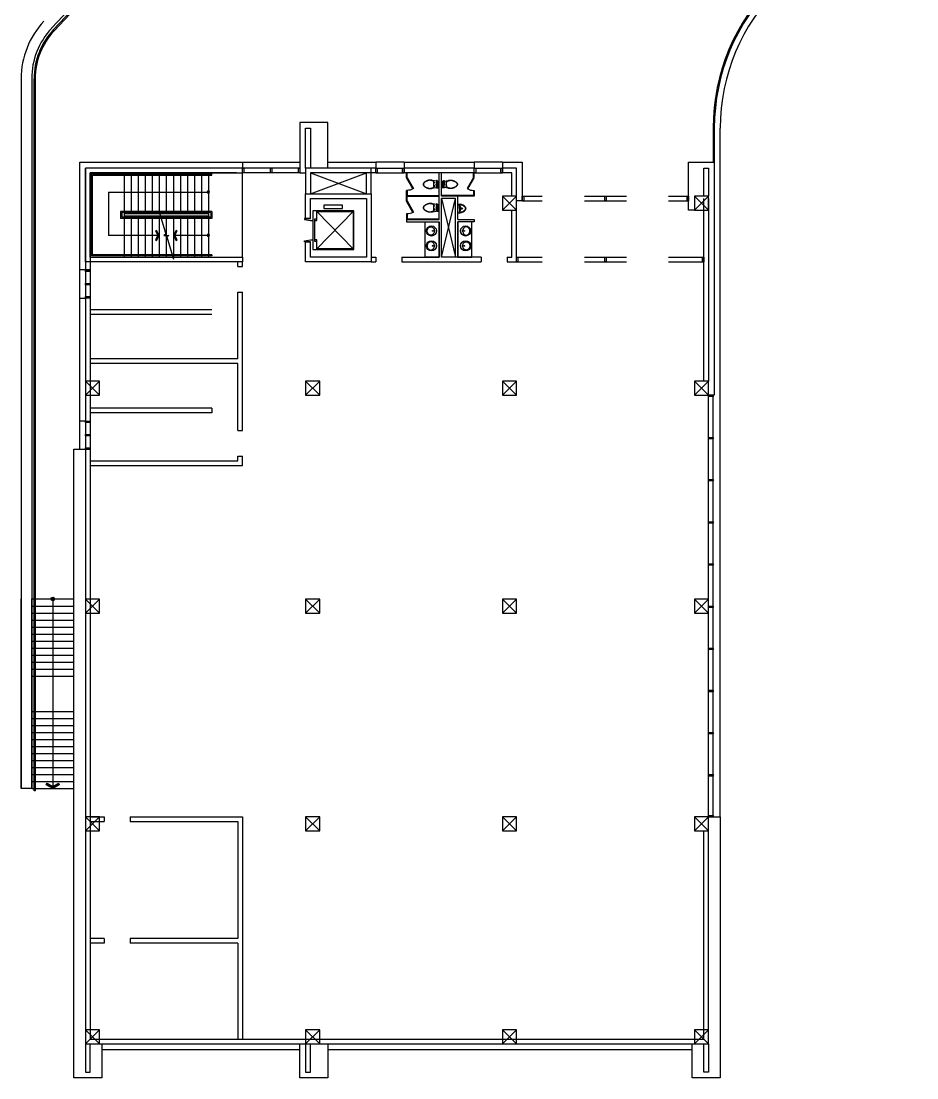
# Model space of a CAD drawing. Header units: millimetres. Extents: x -205 to 117945, y 114 to 103664.
# Drawn here: x 9745 to 47995, y 114 to 45240 of the extents above; entities that cross this region are included whole.
import ezdxf

# ---------------------------------------------------------------- set-up
doc = ezdxf.new("R2010")
doc.units = ezdxf.units.MM
doc.linetypes.add('HID', pattern=[2.2, 1.5, -0.7])
for name, color, linetype in [('A-CON', 2, 'Continuous'), ('A-ELE6', 6, 'Continuous'), ('A-ELE7', 7, 'Continuous'), ('A-FIN', 6, 'Continuous'), ('A-FIN-GL', 5, 'Continuous'), ('A-FIN-ST', 4, 'Continuous'), ('A-HID2', 7, 'HID'), ('A-HR', 6, 'Continuous'), ('A-LEAD', 7, 'Continuous'), ('A-RC', 2, 'Continuous'), ('A-STAIR', 4, 'Continuous'), ('A-TOILET', 252, 'Continuous'), ('A-VOID', 1, 'Continuous'), ('A-WALL', 3, 'Continuous'), ('A-WND2', 253, 'Continuous'), ('AA-SSXS-SYMB', 7, 'Continuous'), ('AA-WAXS-FINL(STONE)', 6, 'Continuous'), ('AA-XXXX-MARK', 7, 'Continuous')]:
    doc.layers.add(name, color=color, linetype=linetype)
doc.layers.add('G-DEF1', color=163, linetype='Continuous', plot=False)

# ---------------------------------------------------------------- blocks, each defined once
blk = doc.blocks.new('COL')
at = {"layer": 'A-RC'}
blk.add_lwpolyline([(-2370007, 768928), (-2369407, 768928), (-2369407, 769528), (-2370007, 769528)], close=True, dxfattribs=at)
at = {"layer": 'G-DEF1', "flags": 128}
for points in [[(-2370007, 769528), (-2369407, 768928)], [(-2370007, 768928), (-2369407, 769528)]]:
    blk.add_lwpolyline(points, dxfattribs=at)
blk = doc.blocks.new('A$C198f86d3')
at = {"lineweight": -3}
for p, q in [((-181, 0), (0, 0)), ((-181, 0), (-181, -90)), ((181, 0), (0, 0)), ((181, 0), (181, -90))]:
    blk.add_line(p, q, dxfattribs=at)
for radius in [32.5, 20]:
    blk.add_circle((0, -163), radius, dxfattribs=at)
for centre, radius, start, end in [((21, 736), 820, 255.724, 268.592), ((204, -34), 390, 188.3428, 230.0968), ((21, 736), 853, 256.3218, 268.592), ((-39, -123), 116, 168.393, 198.941), ((209, -30), 381, 200.0609, 229.9825), ((0, -280), 69.6, 228.893, 269.9978), ((0, -280), 54.6, 229.1079, 269.9964), ((-21, 736), 820, 271.4035, 284.2715), ((-21, 736), 853, 271.4035, 283.6738), ((0, -280), 54.6, 269.9991, 310.8877), ((0, -280), 69.6, 269.9978, 311.1025), ((-209, -30), 381, 310.013, 339.9346), ((-204, -34), 390, 309.8987, 351.6527), ((39, -123), 116, 341.0545, 11.6025)]:
    blk.add_arc(centre, radius, start, end, dxfattribs=at)
blk = doc.blocks.new('apt104')
for p, q in [((-85, -230), (-85, -190)), ((-85, -190), (-65, -190)), ((-65, -190), (-65, -230)), ((115, -80), (15, -80)), ((115, -120), (15, -120)), ((65, -190), (65, -230)), ((85, -190), (65, -190)), ((85, -230), (85, -190)), ((150, -10), (110, -10)), ((110, -80), (110, -31))]:
    blk.add_line(p, q)
for points in [[(95, 0), (100, -10), (110, -10), (110, -31), (106, -31), (98, -31), (87, -30), (0, -30), (-87, -30), (-98, -31), (-106, -31), (-113, -32), (-119, -32), (-123, -33), (-125, -35), (-126, -38), (-127, -41), (-128, -45), (-129, -49), (-130, -56), (-131, -60), (-132, -64), (-133, -69), (-134, -75), (-135, -81), (-136, -86), (-141, -86), (-144, -85), (-147, -85), (-152, -85), (-156, -86), (-160, -88), (-163, -91), (-165, -94), (-166, -97), (-166, -99), (-166, -100), (-166, -101), (-166, -103), (-165, -106), (-163, -109), (-160, -112), (-156, -114), (-152, -115), (-147, -115), (-144, -115), (-141, -114), (-170, -280, 0.022182), (-179, -348, 0.0294), (-180, -400, 0.029565), (-177, -436, 0.035314), (-170, -465, 0.006976), (-166, -477, 0.004694), (-160, -495, 0.019426), (-144, -536, 0.015468), (-120, -585, 0.040875), (-101, -615, 0.036447), (-75, -645, 0.04843), (-50, -665, 0.068612), (-30, -675, 0.037226), (-14, -679, 0.041311), (0, -680, 0.041311), (14, -679, 0.037226), (30, -675, 0.068612), (50, -665, 0.04843), (75, -645, 0.036447), (101, -615, 0.040875), (120, -585, 0.015468), (144, -536, 0.019426), (160, -495, 0.004694), (166, -477, 0.006976), (170, -465, 0.035314), (177, -436, 0.029565), (180, -400, 0.0294), (179, -348, 0.022182), (170, -280), (142, -122, 0.455372), (150, -85), (150, -10), (160, -10), (165, 0)], [(-65, -90), (-136, -86, 1.060552)]]:
    blk.add_lwpolyline(points, format="xyb")
blk.add_lwpolyline([(155, -485, 0.01631), (169, -440, 0.029266), (175, -415, 0.059581), (176, -392, 0.031679), (170, -350, 0.018716), (159, -306, 0.029941), (150, -280, 0.016406), (142, -262, 0.013101), (130, -240, 0.031874), (118, -221, 0.236068), (115, -220), (-115, -220, 0.198912), (-124, -224, 0.091569), (-135, -240, 0.015343), (-142, -257, 0.011028), (-150, -280, 0.00909), (-161, -317, 0.010307), (-170, -350, 0.040097), (-176, -389, 0.059581), (-175, -415, 0.029266), (-169, -440, 0.01631), (-155, -485, 0.00591), (-139, -527, 0.010632), (-130, -550, 0.022415), (-115, -581, 0.027113), (-100, -605, 0.025219), (-89, -619, 0.015085), (-70, -640, 0.026781), (-54, -654, 0.03156), (-40, -665, 0.081068), (-24, -672, 0.057721), (0, -675, 0.044905), (18, -674, 0.063275), (30, -670, 0.056457), (48, -660, 0.038661), (70, -640, 0.016027), (90, -618, 0.028675), (100, -605, 0.023657), (116, -579, 0.022415), (130, -550, 0.010632), (139, -527, 0.00591)], format="xyb", close=True)
for points in [[(-141, -114), (-65, -110)], [(-65, -230), (-85, -230)], [(-15, -80), (-65, -80), (-65, -120), (-15, -120)], [(65, -230), (85, -230)]]:
    blk.add_lwpolyline(points)
blk.add_circle((0, -100), 25)
for centre, radius, start, end in [((0, -100), 35, 34.8499, 145.1501), ((0, -100), 35, 214.8499, 325.1501), ((130, -100), 25, 36.8699, 298.9372)]:
    blk.add_arc(centre, radius, start, end)
blk = doc.blocks.new('A$Cd8b1d8e2')
at = {"layer": 'AA-XXXX-MARK'}
h = blk.add_hatch(color=256, dxfattribs=at)
h.dxf.hatch_style = 1
edge = h.paths.add_edge_path()
edge.add_arc((0, 0), 0.5, 0, 360)
blk.add_circle((0, 0), 0.5, dxfattribs=at)

msp = doc.modelspace()

# ---------------------------------------------------------------- hatches: boundary and pattern name
at = {"layer": 'A-LEAD'}
for points in [[(15520, 36305), (15477, 36280), (15587, 36089), (15477, 35897), (15520, 35872), (15645, 36089)], [(16370, 35872), (16413, 35897), (16303, 36089), (16413, 36280), (16370, 36305), (16245, 36089)]]:
    msp.add_hatch(color=256, dxfattribs=at).paths.add_polyline_path(points)
at = {"layer": 'AA-SSXS-SYMB'}
h = msp.add_hatch(color=256, dxfattribs=at)
h.dxf.hatch_style = 1
h.paths.add_polyline_path([(11016, 20564, -1), (11174, 20564, -1)])
h = msp.add_hatch(color=256, dxfattribs=at)
h.dxf.hatch_style = 1
h.paths.add_polyline_path([(10815, 12624), (10855, 12694), (11094, 12556), (11334, 12694), (11374, 12624), (11095, 12464)])

# ---------------------------------------------------------------- linework, layer by layer
at = {"layer": 'A-CON'}
msp.add_line((22095, 36814), (21895, 36814), dxfattribs=at)
msp.add_lwpolyline([(21895, 35814), (22095, 35814)], dxfattribs=at)
at = {"layer": 'A-ELE6'}
for p, q in [((22372, 37117), (23918, 35510)), ((23918, 37117), (22372, 35510)), ((21895, 36814), (21845, 36814)), ((21845, 36814), (21845, 36764)), ((21845, 36764), (22095, 36728)), ((22095, 36728), (22195, 36728)), ((22266, 36727), (22266, 35899)), ((21845, 35864), (22095, 35899)), ((21845, 35814), (21845, 35864)), ((21895, 35814), (21845, 35814)), ((22095, 35899), (22195, 35899))]:
    msp.add_line(p, q, dxfattribs=at)
for points in [[(22195, 37144), (22195, 35484), (23945, 35484), (23945, 37144)], [(22674, 37244), (23466, 37244), (23466, 37376), (22674, 37376)]]:
    msp.add_lwpolyline(points, close=True, dxfattribs=at)
msp.add_lwpolyline([(22372, 36780), (22266, 36780), (22266, 36727), (22372, 36727), (22372, 37117), (23918, 37117), (23918, 35510), (22372, 35510), (22372, 35899), (22266, 35899), (22266, 35846), (22372, 35846)], dxfattribs=at)
at = {"layer": 'A-ELE7'}
for p, q in [((28495, 63591), (11044, 44933)), ((9745, 42781), (9745, 12464)), ((10195, 42781), (10195, 12464)), ((39595, 11264), (39595, 40664)), ((10195, 12464), (9745, 12464))]:
    msp.add_line(p, q, dxfattribs=at)
for centre, radius, start in [((47995, 40664), 8400, 90), ((13345, 42781), 3600, 136.9152), ((13345, 42781), 3150, 136.9152)]:
    msp.add_arc(centre, radius, start, 180, dxfattribs=at)
at = {"layer": 'A-FIN'}
for p, q in [((22845, 40914), (21645, 40914)), ((21645, 40914), (21645, 38764)), ((22845, 38964), (22845, 40914)), ((12245, 34614), (12245, 39214)), ((12245, 39214), (19195, 39214)), ((19195, 39214), (19195, 38964)), ((22845, 39214), (24895, 39214)), ((24895, 39214), (24895, 38964)), ((26095, 39214), (29095, 39214)), ((26095, 39214), (26095, 38964)), ((29095, 39214), (29095, 38964)), ((30295, 39214), (30295, 38964)), ((21645, 38764), (21895, 38764)), ((12495, 34614), (12245, 34614)), ((12245, 28164), (12245, 33414)), ((12245, 32264), (12245, 33414)), ((12245, 33414), (12495, 33414)), ((39345, 29264), (39095, 29264)), ((12495, 28164), (12245, 28164)), ((11995, 13864), (11995, 26964)), ((11995, 26964), (12495, 26964)), ((11995, 114), (11995, 13864)), ((39095, 11264), (39595, 11264)), ((39595, 11264), (39595, 114)), ((13195, 1564), (13195, 114)), ((21645, 114), (21645, 1564)), ((22845, 1564), (22845, 114)), ((38395, 114), (38395, 1564)), ((21145, 1314), (13195, 1314)), ((21645, 1314), (21145, 1314)), ((38395, 1314), (22845, 1314)), ((13195, 114), (11995, 114)), ((22845, 114), (21645, 114)), ((39595, 114), (38395, 114))]:
    msp.add_line(p, q, dxfattribs=at)
at = {"layer": 'A-FIN-GL'}
for p, q in [((21645, 38964), (19195, 38964)), ((24895, 38964), (26095, 38964)), ((29095, 38964), (30295, 38964)), ((21645, 38764), (19195, 38764)), ((24895, 38764), (26095, 38764)), ((29095, 38764), (30295, 38764)), ((31145, 37764), (31995, 37764)), ((31145, 37564), (31995, 37564)), ((33795, 37764), (35595, 37764)), ((33795, 37564), (35595, 37564)), ((37395, 37764), (38245, 37764)), ((37395, 37564), (38245, 37564)), ((30895, 35164), (31995, 35164)), ((30895, 34964), (31995, 34964)), ((33795, 35164), (35595, 35164)), ((33795, 34964), (35595, 34964)), ((37395, 35164), (38895, 35164)), ((37395, 34964), (38895, 34964)), ((12495, 34614), (12495, 33414)), ((12695, 34614), (12695, 33414)), ((39095, 11264), (39095, 29264)), ((39295, 11264), (39295, 29264)), ((12495, 28164), (12495, 26964)), ((12695, 28164), (12695, 26964))]:
    msp.add_line(p, q, dxfattribs=at)
at = {"layer": 'A-FIN-ST'}
for p, q in [((19195, 38964), (19255, 38964)), ((19195, 38764), (19195, 38964)), ((19255, 38964), (19255, 38764)), ((20390, 38964), (20450, 38964)), ((20390, 38764), (20390, 38964)), ((20450, 38964), (20450, 38764)), ((21585, 38964), (21645, 38964)), ((21585, 38764), (21585, 38964)), ((21645, 38964), (21645, 38764)), ((24895, 38964), (24955, 38964)), ((24895, 38764), (24895, 38964)), ((24955, 38964), (24955, 38764)), ((26035, 38964), (26095, 38964)), ((26035, 38764), (26035, 38964)), ((26095, 38964), (26095, 38764)), ((29095, 38964), (29155, 38964)), ((29095, 38764), (29095, 38964)), ((29155, 38964), (29155, 38764)), ((30235, 38964), (30295, 38964)), ((30235, 38764), (30235, 38964)), ((30295, 38964), (30295, 38764)), ((19255, 38764), (19195, 38764)), ((20450, 38764), (20390, 38764)), ((21645, 38764), (21585, 38764)), ((24955, 38764), (24895, 38764)), ((26095, 38764), (26035, 38764)), ((29155, 38764), (29095, 38764)), ((30295, 38764), (30235, 38764)), ((31145, 37764), (31205, 37764)), ((31145, 37564), (31145, 37764)), ((31205, 37564), (31145, 37564)), ((31205, 37764), (31205, 37564)), ((34665, 37764), (34725, 37764)), ((34665, 37564), (34665, 37764)), ((34725, 37564), (34665, 37564)), ((34725, 37764), (34725, 37564)), ((38185, 37764), (38245, 37764)), ((38185, 37564), (38185, 37764)), ((38245, 37564), (38185, 37564)), ((38245, 37764), (38245, 37564)), ((30895, 35164), (30955, 35164)), ((30895, 34964), (30895, 35164)), ((30955, 34964), (30895, 34964)), ((30955, 35164), (30955, 34964)), ((34665, 35164), (34725, 35164)), ((34665, 34964), (34665, 35164)), ((34725, 34964), (34665, 34964)), ((34725, 35164), (34725, 34964)), ((38835, 35164), (38895, 35164)), ((38835, 34964), (38835, 35164)), ((38895, 34964), (38835, 34964)), ((38895, 35164), (38895, 34964)), ((12495, 34554), (12495, 34614)), ((12495, 34614), (12695, 34614)), ((12695, 34554), (12495, 34554)), ((12695, 34614), (12695, 34554)), ((12495, 33981), (12495, 34041)), ((12495, 34041), (12695, 34041)), ((12695, 33981), (12495, 33981)), ((12695, 34041), (12695, 33981)), ((12495, 33414), (12495, 33474)), ((12495, 33474), (12695, 33474)), ((12695, 33414), (12495, 33414)), ((12695, 33474), (12695, 33414)), ((39095, 29204), (39095, 29264)), ((39095, 29264), (39295, 29264)), ((39295, 29204), (39095, 29204)), ((39295, 29264), (39295, 29204)), ((12495, 28104), (12495, 28164)), ((12495, 28164), (12695, 28164)), ((12695, 28104), (12495, 28104)), ((12695, 28164), (12695, 28104)), ((12495, 27531), (12495, 27591)), ((12495, 27591), (12695, 27591)), ((12695, 27531), (12495, 27531)), ((12695, 27591), (12695, 27531)), ((39095, 27404), (39095, 27464)), ((39095, 27464), (39295, 27464)), ((39295, 27404), (39095, 27404)), ((39295, 27464), (39295, 27404)), ((12495, 26964), (12495, 27024)), ((12495, 27024), (12695, 27024)), ((12695, 26964), (12495, 26964)), ((12695, 27024), (12695, 26964)), ((39095, 25604), (39095, 25664)), ((39095, 25664), (39295, 25664)), ((39295, 25604), (39095, 25604)), ((39295, 25664), (39295, 25604)), ((39095, 23804), (39095, 23864)), ((39095, 23864), (39295, 23864)), ((39295, 23804), (39095, 23804)), ((39295, 23864), (39295, 23804)), ((39095, 22004), (39095, 22064)), ((39095, 22064), (39295, 22064)), ((39295, 22004), (39095, 22004)), ((39295, 22064), (39295, 22004)), ((39095, 20204), (39095, 20264)), ((39095, 20264), (39295, 20264)), ((39295, 20204), (39095, 20204)), ((39295, 20264), (39295, 20204)), ((39095, 18404), (39095, 18464)), ((39095, 18464), (39295, 18464)), ((39295, 18404), (39095, 18404)), ((39295, 18464), (39295, 18404)), ((39095, 16604), (39095, 16664)), ((39095, 16664), (39295, 16664)), ((39295, 16604), (39095, 16604)), ((39295, 16664), (39295, 16604)), ((39095, 14804), (39095, 14864)), ((39095, 14864), (39295, 14864)), ((39295, 14804), (39095, 14804)), ((39295, 14864), (39295, 14804)), ((39095, 13004), (39095, 13064)), ((39095, 13064), (39295, 13064)), ((39295, 13004), (39095, 13004)), ((39295, 13064), (39295, 13004)), ((39095, 11264), (39095, 11324)), ((39095, 11324), (39295, 11324)), ((39295, 11324), (39295, 11264)), ((39295, 11264), (39095, 11264))]:
    msp.add_line(p, q, dxfattribs=at)
at = {"layer": 'A-HID2', "flags": 128}
msp.add_lwpolyline([(19195, 35164), (19195, 38764)], dxfattribs=at)
at = {"layer": 'A-HR'}
for p, q in [((11117, 44865), (28495, 63445)), ((28495, 63371), (11154, 44830)), ((10295, 12364), (10295, 42781)), ((10345, 42781), (10345, 12364)), ((39295, 40664), (39295, 39214)), ((39345, 40664), (39345, 39214)), ((12745, 38714), (17895, 38714)), ((12745, 35214), (12745, 38714)), ((12795, 38664), (17895, 38664)), ((12795, 35264), (12795, 38664)), ((17895, 37114), (13995, 37114)), ((13995, 37114), (13995, 36814)), ((17845, 37064), (14045, 37064)), ((14045, 37064), (14045, 36864)), ((17845, 37064), (17845, 36864)), ((17895, 37114), (17895, 36814)), ((17895, 36814), (13995, 36814)), ((17845, 36864), (14045, 36864)), ((17895, 35214), (12745, 35214)), ((17895, 35264), (12795, 35264)), ((17895, 35264), (17895, 35214)), ((10345, 12364), (10295, 12364))]:
    msp.add_line(p, q, dxfattribs=at)
at = {"layer": 'A-HR', "flags": 128}
msp.add_lwpolyline([(17895, 38664), (17895, 38714)], dxfattribs=at)
at = {"layer": 'A-HR'}
for centre, radius, start in [((47995, 40664), 8700, 90.6701), ((47995, 40664), 8650, 90.6741), ((13345, 42781), 3050, 136.9152), ((13345, 42781), 3000, 136.9152)]:
    msp.add_arc(centre, radius, start, 180, dxfattribs=at)
at = {"layer": 'A-LEAD'}
for p, q in [((13470, 37939), (17745, 37939)), ((13470, 37939), (13470, 36089)), ((15587, 36089), (13470, 36089)), ((17745, 36089), (16245, 36089))]:
    msp.add_line(p, q, dxfattribs=at)
msp.add_lwpolyline([(15641, 37101), (15928, 36146), (15840, 36089), (16049, 36089), (15962, 36031), (16248, 35076)], dxfattribs=at)
for points in [[(15520, 36305), (15477, 36280), (15587, 36089), (15477, 35897), (15520, 35872), (15645, 36089)], [(16370, 35872), (16413, 35897), (16303, 36089), (16413, 36280), (16370, 36305), (16245, 36089)]]:
    msp.add_lwpolyline(points, close=True, dxfattribs=at)
at = {"layer": 'A-RC'}
for p, q in [((21895, 38964), (21895, 40664)), ((21895, 40664), (22095, 40664)), ((22095, 40664), (22095, 38964)), ((18945, 38964), (12495, 38964)), ((12495, 38964), (12495, 34614)), ((12495, 34964), (12495, 38964)), ((24895, 38964), (22095, 38964)), ((24895, 38764), (24895, 38964)), ((29095, 38964), (26095, 38964)), ((26095, 38764), (26095, 38964)), ((29095, 38764), (29095, 38964)), ((30295, 38764), (30295, 38964)), ((30895, 38964), (30295, 38964)), ((30895, 37764), (30895, 38964)), ((38895, 37764), (38895, 38964)), ((38895, 38964), (39095, 38964)), ((39095, 38964), (39095, 37764)), ((18945, 38764), (12695, 38764)), ((12695, 38764), (12695, 34614)), ((12695, 35164), (12695, 38764)), ((12695, 38764), (19195, 38764)), ((24895, 38764), (22095, 38764)), ((29095, 38764), (26095, 38764)), ((30695, 38764), (30295, 38764)), ((30695, 37764), (30695, 38764)), ((38895, 29864), (38895, 37664)), ((39095, 37664), (39095, 29864)), ((21895, 36814), (22095, 36814)), ((22095, 35814), (21895, 35814)), ((12695, 34614), (12495, 34614)), ((12495, 33414), (12495, 32264)), ((12495, 33414), (12495, 28164)), ((12695, 33414), (12495, 33414)), ((12695, 33414), (12695, 32264)), ((12695, 32264), (12695, 28164)), ((12495, 28164), (12695, 28164)), ((12495, 26964), (12495, 1564)), ((12495, 26964), (12695, 26964)), ((12695, 26964), (12695, 1764)), ((38895, 1764), (38895, 10664)), ((39095, 1564), (39095, 10664)), ((12495, 1564), (39095, 1564)), ((12495, 1564), (12495, 364)), ((12695, 1764), (38895, 1764)), ((12695, 364), (12695, 1564)), ((21895, 1564), (21895, 364)), ((22095, 364), (22095, 1564)), ((38895, 364), (38895, 1564)), ((39095, 1564), (39095, 364)), ((12495, 364), (12695, 364)), ((21895, 364), (22095, 364)), ((39095, 364), (38895, 364))]:
    msp.add_line(p, q, dxfattribs=at)
at = {"layer": 'A-RC', "flags": 128}
for points in [[(19195, 38764), (19195, 38964), (12495, 38964)], [(24695, 37864), (24695, 38964), (21895, 38964), (21895, 37864)], [(24495, 37864), (24495, 38764), (22095, 38764), (22095, 37864)], [(12695, 35164), (19195, 35164), (19195, 34964), (12495, 34964)]]:
    msp.add_lwpolyline(points, dxfattribs=at)
at = {"layer": 'A-RC'}
for points in [[(21895, 36814), (21895, 37864), (24695, 37864), (24695, 34964), (21895, 34964), (21895, 35814)], [(22095, 36814), (22095, 37664), (24495, 37664), (24495, 35164), (22095, 35164), (22095, 35814)]]:
    msp.add_lwpolyline(points, dxfattribs=at)
at = {"layer": 'A-STAIR'}
for p, q in [((14145, 38764), (14145, 37114)), ((14445, 38764), (14445, 37114)), ((14745, 38764), (14745, 37114)), ((15045, 38764), (15045, 37114)), ((15345, 38764), (15345, 37114)), ((15645, 38764), (15645, 37114)), ((15945, 38764), (15945, 37114)), ((16245, 38764), (16245, 37114)), ((16545, 38764), (16545, 37114)), ((16845, 38764), (16845, 37114)), ((17145, 38764), (17145, 37114)), ((17445, 38764), (17445, 37114)), ((17745, 38764), (17745, 37114)), ((14145, 37064), (14145, 37014)), ((17745, 37014), (14145, 37014)), ((14145, 37014), (14145, 36864)), ((14445, 37064), (14445, 37014)), ((14745, 37064), (14745, 37014)), ((15045, 37064), (15045, 37014)), ((15345, 37064), (15345, 37014)), ((15645, 37064), (15645, 37014)), ((15945, 37064), (15945, 37014)), ((16245, 37064), (16245, 37014)), ((16545, 37064), (16545, 37014)), ((16845, 37064), (16845, 37014)), ((17145, 37064), (17145, 37014)), ((17445, 37064), (17445, 37014)), ((17745, 37064), (17745, 37014)), ((17745, 37064), (17745, 36864)), ((17745, 36914), (14145, 36914)), ((14145, 36814), (14145, 35164)), ((14445, 36914), (14445, 36864)), ((14445, 36814), (14445, 35164)), ((14745, 36914), (14745, 36864)), ((14745, 36814), (14745, 35164)), ((15045, 36914), (15045, 36864)), ((15045, 36814), (15045, 35164)), ((15345, 36914), (15345, 36864)), ((15345, 36814), (15345, 35164)), ((15645, 36914), (15645, 36864)), ((15645, 36814), (15645, 35164)), ((15945, 36914), (15945, 36864)), ((15945, 36814), (15945, 35164)), ((16245, 36914), (16245, 36864)), ((16245, 36814), (16245, 35164)), ((16545, 36914), (16545, 36864)), ((16545, 36814), (16545, 35164)), ((16845, 36914), (16845, 36864)), ((16845, 36814), (16845, 35164)), ((17145, 36914), (17145, 36864)), ((17145, 36814), (17145, 35164)), ((17445, 36914), (17445, 36864)), ((17445, 36814), (17445, 35164)), ((17745, 36914), (17745, 36864)), ((17745, 36814), (17745, 35164))]:
    msp.add_line(p, q, dxfattribs=at)
at = {"layer": 'A-STAIR', "flags": 128}
for points in [[(9745, 12464), (9745, 20564)], [(10195, 12464), (10195, 20564)], [(10195, 20564), (11995, 20564)], [(11995, 12464), (11995, 20564)], [(10195, 20264), (11995, 20264)], [(10195, 19964), (11995, 19964)], [(10195, 19664), (11995, 19664)], [(10195, 19364), (11995, 19364)], [(10195, 19064), (11995, 19064)], [(10195, 18764), (11995, 18764)], [(10195, 18464), (11995, 18464)], [(10195, 18164), (11995, 18164)], [(10195, 17864), (11995, 17864)], [(10195, 17564), (11995, 17564)], [(10195, 17264), (11995, 17264)], [(10195, 15764), (11995, 15764)], [(10195, 15464), (11995, 15464)], [(10195, 15164), (11995, 15164)], [(10195, 14864), (11995, 14864)], [(10195, 14564), (11995, 14564)], [(10195, 14264), (11995, 14264)], [(10195, 13964), (11995, 13964)], [(10195, 13664), (11995, 13664)], [(10195, 13364), (11995, 13364)], [(10195, 13064), (11995, 13064)], [(10195, 12764), (11995, 12764)], [(10195, 12464), (9745, 12464)], [(10195, 12464), (11995, 12464)]]:
    msp.add_lwpolyline(points, dxfattribs=at)
at = {"layer": 'A-TOILET'}
for p, q in [((26195, 38563), (26195, 38764)), ((26225, 38563), (26195, 38563)), ((26225, 38563), (26225, 38764)), ((29065, 38563), (29065, 38764)), ((29065, 38563), (29095, 38563)), ((29095, 38563), (29095, 38764)), ((26195, 37563), (26195, 38013)), ((26225, 38013), (26225, 37794)), ((29065, 38013), (29065, 37794)), ((26225, 37563), (26195, 37563)), ((26225, 37794), (27595, 37794)), ((29065, 37794), (27695, 37794)), ((28395, 36764), (28395, 37764)), ((26225, 37013), (26225, 36794)), ((26225, 36794), (27595, 36794)), ((27350, 36294), (27422, 36301)), ((27350, 36267), (27350, 36294)), ((27422, 36260), (27350, 36267)), ((28640, 36294), (28567, 36301)), ((28567, 36260), (28640, 36267)), ((28640, 36267), (28640, 36294)), ((27422, 35663), (27350, 35656)), ((27350, 35656), (27350, 35630)), ((28567, 35663), (28640, 35656)), ((28640, 35656), (28640, 35630)), ((27350, 35630), (27422, 35623)), ((28640, 35630), (28567, 35623))]:
    msp.add_line(p, q, dxfattribs=at)
for points in [[(26225, 38563), (26500, 38087), (26474, 38072), (26199, 38548)], [(29065, 38563), (28790, 38087), (28816, 38072), (29091, 38548)], [(26225, 37563), (26500, 37087), (26474, 37072), (26199, 37548)], [(26995, 36664), (27595, 36664), (27595, 35164), (26995, 35164)], [(28995, 36664), (28395, 36664), (28395, 35164), (28995, 35164)]]:
    msp.add_lwpolyline(points, close=True, dxfattribs=at)
for points in [[(26474, 38072, -0.1142), (26225, 38013), (26195, 38013)], [(28816, 38072, 0.1142), (29065, 38013), (29095, 38013)], [(26474, 37072, -0.1142), (26225, 37013), (26195, 37013)], [(27387, 36264, -0.064435), (27376, 36212, -0.091719), (27343, 36155, -0.103599), (27293, 36117, -0.113912), (27237, 36104, -0.113912), (27181, 36117, -0.103599), (27131, 36155, -0.091719), (27099, 36212, -0.084785), (27087, 36280, -0.084785), (27099, 36349, -0.091719), (27131, 36405, -0.103599), (27181, 36444, -0.113912), (27237, 36457, -0.113912), (27293, 36444, -0.103599), (27343, 36405, -0.091719), (27376, 36349, -0.064435), (27387, 36297, -0.084785)], [(28603, 36264, 0.064435), (28614, 36212, 0.091719), (28646, 36155, 0.103599), (28696, 36117, 0.113912), (28752, 36104, 0.113912), (28809, 36117, 0.103599), (28859, 36155, 0.091719), (28891, 36212, 0.084785), (28903, 36280, 0.084785), (28891, 36349, 0.091719), (28859, 36405, 0.103599), (28809, 36444, 0.113912), (28752, 36457, 0.113912), (28696, 36444, 0.103599), (28646, 36405, 0.091719), (28614, 36349, 0.064435), (28603, 36297, 0.084785)], [(27387, 35660, 0.064435), (27376, 35712, 0.091719), (27343, 35768, 0.103599), (27293, 35807, 0.113912), (27237, 35820, 0.113912), (27181, 35807, 0.103599), (27131, 35768, 0.091719), (27099, 35712, 0.084785), (27087, 35643, 0.084785), (27099, 35574, 0.091719), (27131, 35518, 0.103599), (27181, 35479, 0.113912), (27237, 35466, 0.113912), (27293, 35479, 0.103599), (27343, 35518, 0.091719), (27376, 35574, 0.064435), (27387, 35626, 0.084785)], [(28603, 35660, -0.064435), (28614, 35712, -0.091719), (28646, 35768, -0.103599), (28696, 35807, -0.113912), (28752, 35820, -0.113912), (28809, 35807, -0.103599), (28859, 35768, -0.091719), (28891, 35712, -0.084785), (28903, 35643, -0.084785), (28891, 35574, -0.091719), (28859, 35518, -0.103599), (28809, 35479, -0.113912), (28752, 35466, -0.113912), (28696, 35479, -0.103599), (28646, 35518, -0.091719), (28614, 35574, -0.064435), (28603, 35626, -0.084785)]]:
    msp.add_lwpolyline(points, format="xyb", dxfattribs=at)
for points in [[(29095, 38013), (29095, 37764), (27695, 37764)], [(26225, 37563), (26225, 37764), (27595, 37764)], [(26195, 37013), (26195, 36764), (27595, 36764)]]:
    msp.add_lwpolyline(points, dxfattribs=at)
for centre, radius in [((27263, 36280), 218), ((27316, 36280), 14.2), ((28726, 36280), 218), ((28674, 36280), 14.2), ((27263, 35643), 218), ((27316, 35643), 14.2), ((28726, 35643), 218), ((28674, 35643), 14.2)]:
    msp.add_circle(centre, radius, dxfattribs=at)
at = {"layer": 'A-VOID'}
for p, q in [((22095, 37864), (24495, 38764)), ((22095, 38764), (24495, 37864)), ((27695, 37664), (28295, 35164)), ((27695, 35164), (28295, 37664))]:
    msp.add_line(p, q, dxfattribs=at)
at = {"layer": 'A-WALL'}
for p, q in [((27595, 36764), (27595, 38764)), ((27695, 37764), (27695, 38764)), ((28395, 37764), (27695, 37764)), ((27695, 35164), (27695, 37664)), ((28295, 37664), (27695, 37664)), ((28295, 35164), (28295, 37664)), ((28395, 36764), (28395, 37764)), ((30695, 35164), (30695, 37164)), ((30895, 34964), (30895, 37164)), ((27595, 36764), (26195, 36764)), ((26195, 36764), (26195, 36664)), ((26195, 36664), (27595, 36664)), ((27595, 35164), (27595, 36664)), ((28395, 36764), (29095, 36764)), ((29095, 36664), (28395, 36664)), ((28395, 35164), (28395, 36664)), ((29095, 36764), (29095, 36664)), ((18995, 34764), (18995, 34964)), ((18995, 34764), (19195, 34764)), ((19195, 34764), (19195, 34964)), ((24695, 35164), (24895, 35164)), ((24695, 34964), (24895, 34964)), ((24895, 35164), (24895, 34964)), ((25995, 35164), (27595, 35164)), ((25995, 35164), (25995, 34964)), ((25995, 34964), (29395, 34964)), ((29395, 35164), (27695, 35164)), ((29395, 35164), (29395, 34964)), ((30495, 35164), (30695, 35164)), ((30495, 35164), (30495, 34964)), ((30495, 34964), (30895, 34964)), ((18995, 30814), (18995, 33664)), ((18995, 33664), (19195, 33664)), ((19195, 27764), (19195, 33664)), ((17892, 32914), (12695, 32914)), ((17892, 32714), (12695, 32714)), ((18995, 30814), (12695, 30814)), ((18995, 30614), (12695, 30614)), ((18995, 27764), (18995, 30614)), ((17892, 28714), (12695, 28714)), ((17892, 28514), (12695, 28514)), ((17892, 28714), (17892, 28514)), ((18995, 27764), (19195, 27764)), ((18995, 26464), (18995, 26664)), ((18995, 26664), (19195, 26664)), ((19195, 26264), (19195, 26664)), ((12695, 26464), (18995, 26464)), ((12695, 26264), (19195, 26264)), ((12695, 11264), (13295, 11264)), ((12695, 11064), (13295, 11064)), ((13295, 11264), (13295, 11064)), ((14395, 11264), (19195, 11264)), ((14395, 11264), (14395, 11064)), ((14395, 11064), (18995, 11064)), ((18995, 11064), (18995, 6064)), ((19195, 11264), (19195, 1764)), ((13295, 6064), (12695, 6064)), ((13295, 6064), (13295, 5864)), ((18995, 6064), (14395, 6064)), ((14395, 6064), (14395, 5864)), ((13295, 5864), (12695, 5864)), ((18995, 5864), (14395, 5864)), ((18995, 5864), (18995, 1764))]:
    msp.add_line(p, q, dxfattribs=at)
at = {"layer": 'A-WND2'}
for p, q in [((19195, 39214), (21645, 39214)), ((26095, 39214), (24895, 39214)), ((30295, 39214), (29095, 39214)), ((12245, 33414), (12245, 34614)), ((12245, 26964), (12245, 28164))]:
    msp.add_line(p, q, dxfattribs=at)
at = {"layer": 'AA-SSXS-SYMB'}
for p, q in [((11095, 20564), (11095, 12464)), ((10815, 12624), (10855, 12694)), ((10855, 12694), (11094, 12556)), ((11094, 12556), (11334, 12694)), ((11334, 12694), (11374, 12624)), ((11095, 12464), (10815, 12624)), ((11374, 12624), (11095, 12464))]:
    msp.add_line(p, q, dxfattribs=at)
msp.add_circle((11095, 20564), 78.8, dxfattribs=at)
at = {"layer": 'AA-WAXS-FINL(STONE)'}
for p, q in [((30295, 39214), (31145, 39214)), ((31145, 39214), (31145, 37564)), ((38245, 37164), (38245, 39214)), ((38245, 39214), (39345, 39214)), ((39345, 39214), (39345, 29264)), ((31145, 37564), (30895, 37564)), ((38495, 37164), (38245, 37164))]:
    msp.add_line(p, q, dxfattribs=at)

# ---------------------------------------------------------------- block references
for p in [(2400302, -731765), (2408502, -731765), (2382502, -739665), (2391902, -739665), (2400302, -739665), (2408502, -739665), (2382502, -748965), (2391902, -748965), (2400302, -748965), (2408502, -748965), (2382502, -758265), (2391902, -758265), (2400302, -758265), (2408502, -758265), (2382502, -767365), (2391902, -767365), (2400302, -767365), (2408502, -767365)]:
    msp.add_blockref('COL', p)
at = {"layer": 'A-LEAD', "xscale": -100, "yscale": 100, "zscale": 100, "rotation": 179.9999999999992}
for p in [(17745, 37939), (17745, 36089)]:
    msp.add_blockref('A$Cd8b1d8e2', p, dxfattribs=at)
at = {"layer": 'A-TOILET'}
for name, p, rotation in [('apt104', (27595, 38271), 270.0000006386127), ('apt104', (27595, 37271), 270.0000006386127), ('A$C198f86d3', (28395, 37239), 89.99999999999996)]:
    msp.add_blockref(name, p, dxfattribs=dict(at, rotation=rotation))
at = {"layer": 'A-TOILET', "xscale": -1, "rotation": 89.99999936138693}
msp.add_blockref('apt104', (27695, 38271), dxfattribs=at)

doc.saveas('drawing.dxf')
